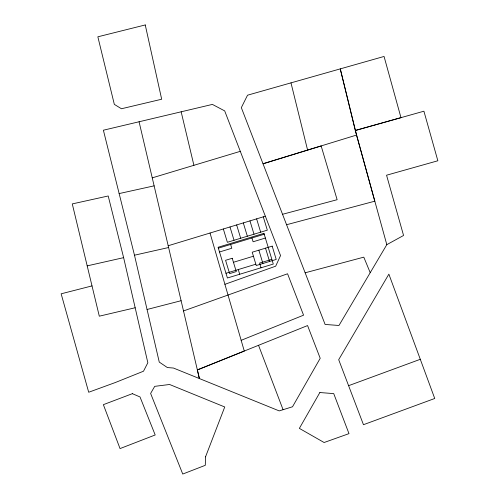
<?xml version="1.0" encoding="UTF-8"?>
<svg xmlns="http://www.w3.org/2000/svg" width="499" height="499" viewBox="0 0 499 499"><rect width="100%" height="100%" fill="white"/><g stroke="black" fill="none" stroke-linecap="round" stroke-linejoin="round"><path stroke-width="0.75" d="M386.812 244.66L338.964 325.479L325.105 324.45L241.329 107.641L247.535 95.197L384.055 56.456L400.978 117.658L355.307 130.488L386.812 244.66L403.566 235.472L386.557 175.218L437.854 160.772L423.913 111.202L355.307 130.488L340.274 68.899L356.554 135.054L374.811 201.184L286.588 224.731M241.167 340.318L303.567 315.181L287.561 273.77L183.495 310.952M139.078 121.781L199.388 378.56L197.355 369.927L307.571 325.566L320.208 358.294L292.514 406.779L279.209 410.902L173.446 368.037L167.383 367.563L159.256 362.081L134.481 255.207L103.393 130.214L212.387 104.41L224.687 110.897L280.544 255.569L275.685 266.173L224.912 284.318M197.355 369.927L244.279 351.059L210.023 233.021M348.595 385.683L420.295 359.299L434.735 398.483L363.459 424.705L338.69 359.685L388.871 274.157L420.295 359.299M356.554 135.054L263.01 163.778L321.156 145.939L337.131 199.706L282.553 214.289M168.188 245.745L265.349 216.21M218.356 248.178L264.221 234.243M219.51 251.983L231.792 248.252L230.638 244.448M265.381 238.048L253.099 241.778L251.939 237.973M233.451 262.287L253.423 256.218M225.985 273.284L255.85 264.208M271.849 259.349L259.567 263.079L260.996 267.788M152.239 177.862L240.3 151.334M305.151 272.797L363.796 257.153L370.221 272.685M147.062 309.48L181.1 300.71M92.009 285.902L61.146 293.811L88.697 392.251L115.281 382.54L143.5 371.212L147.841 362.748L123.627 257.652L108.208 195.976L72.28 203.91L99.301 316.185L135.179 307.752M87.194 265.867L123.627 257.652M134.481 255.207L168.606 247.523M119.093 193.587L154.135 185.846M258.532 345.296L283.076 409.704M263.279 216.84L267.321 230.158L227.376 242.296L223.334 228.979M256.623 218.868L260.665 232.178M265.518 248.159L269.566 261.476M249.962 220.889L254.01 234.206M258.862 250.18L262.911 263.497M243.306 222.91L247.348 236.227M236.645 224.93L240.693 238.248M229.989 226.958L234.037 240.269M238.266 269.554L239.695 274.263M290.986 82.871L307.602 150.08M181.156 111.813L193.905 165.306M205.538 456.847L205.289 465.311L182.746 474.05L150.623 393.449L154.715 386.351L169.579 384.486L224.743 406.972L205.538 456.847M319.847 392.532L299.363 428.379L324.107 442.513L348.988 433.637L333.731 393.617L319.847 392.532M132.366 393.674L103.368 404.664L120.041 448.582L155.189 434.972L140.019 396.954L132.366 393.674M263.946 233.339L218.082 247.273L227.413 277.993L273.284 264.058L263.946 233.339M232.235 258.27L225.573 260.297L229.621 273.608L236.277 271.587L232.235 258.27M272.18 246.138L252.207 252.201L256.249 265.518L276.221 259.449L272.18 246.138M145.253 24.95L97.854 36.807L114.333 104.385L121.457 108.751L161.676 99.232L145.253 24.95"/></g></svg>
